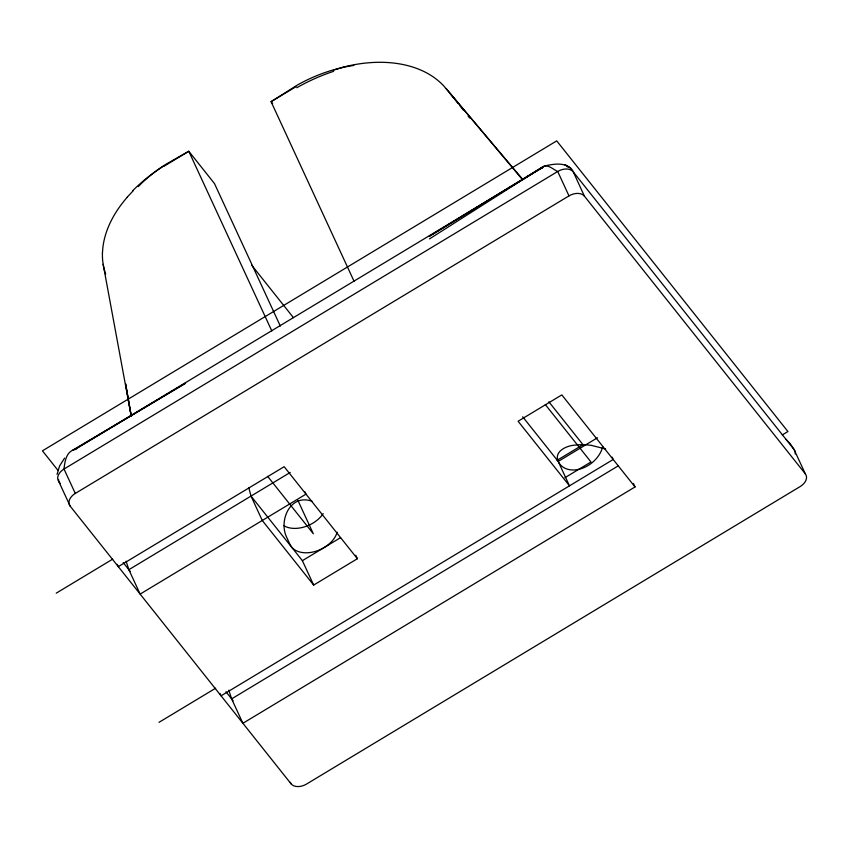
<?xml version="1.0" encoding="UTF-8"?>
<svg xmlns="http://www.w3.org/2000/svg" width="849" height="849" viewBox="0 0 849 849"><rect width="100%" height="100%" fill="white"/><g stroke="black" fill="none" stroke-linecap="round" stroke-linejoin="round"><path stroke-width="1.27" d="M57.053 474.368L59.6 465.899L64.609 458.078M542.182 168.006C546.066 162.318 553.569 169.811 557.708 171.487A12.098 8.129 -24.8 0 1 573.139 171.742L794.059 449.482L805.34 473.88A12.098 8.129 -24.8 0 1 800.193 486.541L306.489 784.094A12.098 8.129 -24.8 0 1 291.069 783.829L70.138 506.1L58.868 481.691L58.581 479.42M127.276 197.095L133.081 190.887M429.477 238.919L543.965 166.107M163.889 166.33L188.786 151.26L214.479 183.554L280.34 326.08M543.084 166.68L428.968 236.51L542.394 167.582L74.404 449.63C66.126 451.774 64.747 461.92 64.015 469.041A12.098 8.129 -24.8 0 0 58.868 481.691L60.364 483.59M70.138 506.1A12.098 8.129 -24.8 0 1 75.285 493.439L568.989 195.886A12.098 8.129 -24.8 0 1 584.409 196.151L805.34 473.88M56.236 593.164L112.747 559.109M304.918 491.815L306.001 494.139L140.138 594.098L128.868 569.7L290.241 472.437M248.821 487.761L251.007 496.081L302.382 560.669L340.629 537.619M251.007 496.081L262.277 520.49L313.663 585.078L357.376 558.727L355.763 555.246M557.029 460.349L582.998 444.706L548.857 401.789M522.697 416.795L558.207 461.432L597.441 437.787M158.996 722.35L215.688 688.178M564.903 477.7L590.978 461.983L545.313 404.57M633.418 483.452L635.031 486.944L242.899 723.284L231.628 698.876L618.093 465.952M782.247 434.953L787.925 431.536L556.721 140.881L42.45 450.83L58.135 470.558M72.526 450.278L185.57 383.207L74.659 449.577M296.046 86.683L271.075 101.668L354.086 281.327M333.445 70.127L342.221 67.549M545.058 165.863C552.476 164.313 561.062 162.583 568.077 166.372M74.914 449.524L75.943 449.365M591.53 445.407L605.634 448.994M566.782 166.425L570.114 167.709L572.47 170.118L584.409 196.151M312.007 501.271C289.976 493.173 277.708 521.732 287.397 538.691A50.622 50.208 39.5 0 0 291.472 546.947A25.714 17.277 -24.8 0 0 316.295 551.118A25.714 17.277 -24.8 0 0 337.17 532.196M569.392 167.295L565.041 164.855L570.761 168.166M785.866 439.177L790.207 443.73L794.059 449.482A12.098 8.129 -24.8 0 1 795.195 454.024M342.221 67.389A120.388 81.26 -26.6 0 1 438.646 81.058A125.429 84.253 -25.8 0 1 443.677 85.823L522.846 179.542M446.065 88.466L522.485 179.68M450.235 93.634L458.131 103.536M459.67 105.478L463.522 110.306M468.139 116.122L469.677 118.053M635.031 486.944L561.815 394.902L518.102 421.253L569.488 485.84L558.207 461.432C553.718 451.243 566.877 445.576 574.975 445.12A50.622 30.447 22.1 0 1 591.392 445.396M272.678 103.684L271.075 101.668L297.023 85.25A115.188 77.376 -24.8 0 1 331.014 70.573L338.963 68.355A108.396 72.812 -24.8 0 1 353.821 65.447M251.622 265.111L293.404 317.622M357.376 558.727L284.16 466.695L118.308 566.654L117.236 564.33M267.658 476.363L313.323 533.777L297.819 500.21M123.201 562.579L130.311 571.515M225.961 691.765L233.125 700.765M568.989 195.886L557.708 171.487L64.015 469.041L75.285 493.439M612.118 457.165L613.201 459.489L221.058 695.83L219.987 693.506M271.797 330.919L188.786 151.26L165.672 164.419A115.188 77.376 -24.8 0 0 138.281 186.568M302.382 560.669L313.663 585.078M290.358 782.311L291.069 783.829M231.628 698.876L228.816 690.184M128.868 569.7L126.098 561.189M103.164 264.315L131.16 415.766M131.245 415.83L125.61 383.833L131.234 416.18M323.151 513.656A25.703 17.267 -24.8 0 1 284.044 525.818M105.679 274.036A120.898 80.804 -23.2 0 1 102.453 252.302M102.517 252.291A120.261 80.39 -23.2 0 1 127.339 197.117M132.709 190.728A126.766 80.273 -25.2 0 1 163.634 166.064M296.8 87.723A126.766 78.724 -25.7 0 1 333.593 71.337M602.726 446.691A25.703 18.795 -38.5 0 1 581.48 468.584A25.703 18.795 -38.5 0 1 558.207 461.432"/></g></svg>
